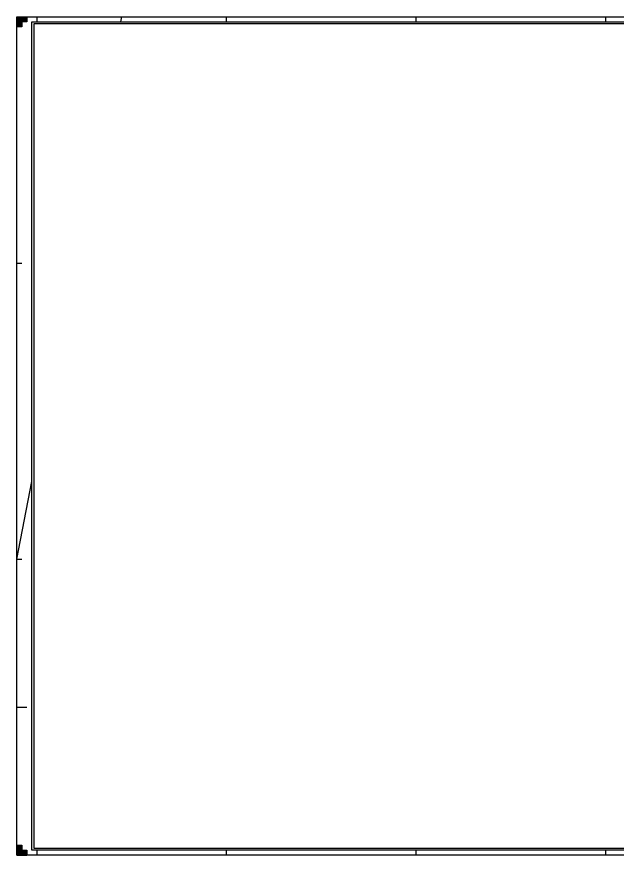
# Model space of a CAD drawing. Header units: millimetres. Extents: x 0 to 1189, y 0 to 841.
# Drawn here: x 0 to 602, y 0 to 841 of the extents above; entities that cross this region are included whole.
import ezdxf

# ---------------------------------------------------------------- set-up
doc = ezdxf.new("R2010")
doc.units = ezdxf.units.MM
for name, color, linetype, true_color in [('Blattrahmen', 2, 'Continuous', 0xffff00), ('Faltmarken', 3, 'Continuous', 0x00ff00), ('Planecken', 2, 'Continuous', 0xffff00), ('Zeichnungsrahmen rot', 1, 'Continuous', 0xff0000), ('Zeichnungsrahmen_blau', 5, 'Continuous', 0x0000ff)]:
    doc.layers.add(name, color=color, linetype=linetype, true_color=true_color)

msp = doc.modelspace()

# ---------------------------------------------------------------- hatches: boundary and pattern name
at = {"layer": 'Planecken'}
for points in [[(10, 841), (10, 836), (5, 836), (5, 831), (0, 831), (0, 841)], [(0, 0), (0, 10), (5, 10), (5, 5), (10, 5), (10, 0)]]:
    msp.add_hatch(color=256, dxfattribs=at).paths.add_polyline_path(points, flags=0)

# ---------------------------------------------------------------- linework, layer by layer
at = {"layer": 'Blattrahmen'}
for p, q in [((0, 0), (0, 841)), ((0, 841), (1189, 841)), ((1189, 0), (0, 0))]:
    msp.add_line(p, q, dxfattribs=at)
at = {"layer": 'Faltmarken'}
for p, q in [((20, 841), (20, 836)), ((105, 841), (104.03, 836)), ((210, 841), (210, 836)), ((400, 841), (400, 836)), ((590, 841), (590, 836)), ((0, 594), (5, 594)), ((0, 297), (15, 374.71)), ((0, 297), (5, 297)), ((0, 148.5), (10, 148.5)), ((20, 5), (20, 0)), ((210, 5), (210, 0)), ((400, 5), (400, 0)), ((590, 5), (590, 0))]:
    msp.add_line(p, q, dxfattribs=at)
at = {"layer": 'Planecken'}
for p, q in [((0, 841), (10, 841)), ((0, 831), (0, 841)), ((10, 841), (10, 836)), ((10, 836), (5, 836)), ((5, 836), (5, 831)), ((5, 831), (0, 831)), ((0, 0), (0, 10)), ((0, 10), (5, 10)), ((5, 10), (5, 5)), ((0, 0), (10, 0)), ((5, 5), (10, 5)), ((10, 5), (10, 0))]:
    msp.add_line(p, q, dxfattribs=at)
at = {"layer": 'Zeichnungsrahmen rot'}
for p, q in [((1182, 834), (17, 834)), ((17, 834), (17, 7)), ((17, 7), (1182, 7))]:
    msp.add_line(p, q, dxfattribs=at)
at = {"layer": 'Zeichnungsrahmen_blau'}
for p, q in [((15, 5), (15, 836)), ((15, 836), (1184, 836)), ((1184, 5), (15, 5))]:
    msp.add_line(p, q, dxfattribs=at)

doc.saveas('drawing.dxf')
